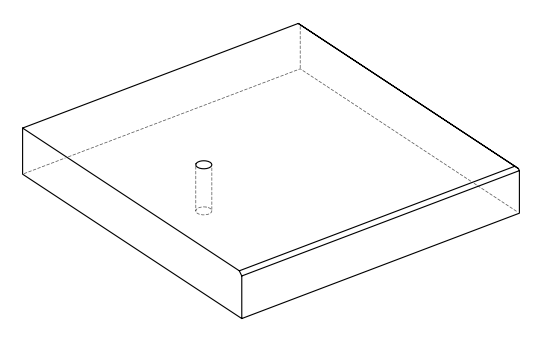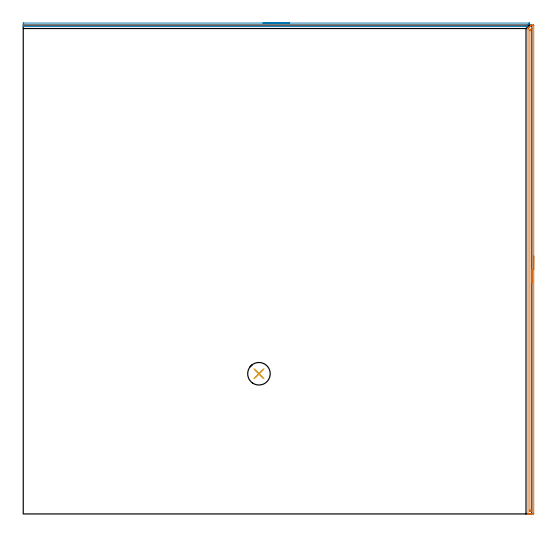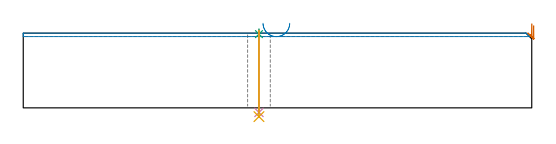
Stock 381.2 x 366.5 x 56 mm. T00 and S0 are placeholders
(PLAN: 5 operations, 3 tool changes, 9.7 min)
(1 AREA_MILL | FG_CHAMFER_SURFACE | UGT0205_001 | 6.02 min | 3387 mm3)
(2 AREA_MILL_1 | FG_CHAMFER_SURFACE_1 | UGT0205_001 | 3.18 min | 1278 mm3)
(3 SPOT_DRILL | STEP1HOLE | NXT0321_9005460120000 | 0.03 min | 4 mm3)
(4 DRILL_THROUGH_HOLE_INTO_CENTER | STEP1HOLE | NXT0301_077 | 0.25 min | 4919 mm3)
(5 DRILL_TO_ENLARGE_THROUGH_HOLE | STEP1HOLE | UGT0301_292 | 0.26 min | 7618 mm3)
(TOOL UGT0205_001 | Chamfer Mill 20 x 3 x 45 deg. | D20 FL50 Z2)
(TOOL NXT0321_9005460120000 | NC Spot Drill, 142deg, 12mm, Carbide, Uncoated | D12 PA142 FL30 Z2)
(TOOL NXT0301_077 | Carbide Drill 10.6mm [860.1-1060-053A1-MM 2214] | D10.6 PA140 FL71 Z2)
(TOOL UGT0301_292 | Twist Drill 16.9 mm | D16.9 PA118 FL120 Z2)
(OP 1 AREA_MILL)
G17 G21 G94 G90
T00 M6
G54
G17 G0 G90 X382.7 Y193.25 S1061 M3
G43 Z66. H0
Z61.7
G94 G1 Y193.212 Z60.828 F250.
Y193.098 Z59.963
Y192.909 Z59.112
Y192.647 Z58.28
Y192.313 Z57.474
Y191.91 Z56.7
Y191.442 Z55.964
Y190.91 Z55.272
Y190.321 Z54.629
Y189.678 Z54.04
Y188.986 Z53.508
Y188.25 Z53.04
Y187.476 Z52.637
Y186.67 Z52.303
Y185.838 Z52.041
Y184.986 Z51.852
Y184.122 Z51.738
Y183.25 Z51.7
X382.699 Y0.614 Z51.701
X382.696 Y0.216
X382.691 Y0.01 Z51.704
X382.305 Y0. Z52.09
X382.031 Z52.364
X381.427 Z52.967
X380.88 Z53.517
X380.55 Z53.846
X380.002 Z54.394
X379.673 Z54.722
X378.697 Z55.703
X378.546 Y0.002 Z55.846
X378.402 Y0.01 Z55.988
X378.4 Y0.168 Z56.
Y363.207
X378.402 Y363.895 Z55.988
X378.589 Y364.089 Z55.811
X378.795 Y364.296 Z55.603
X378.896 Y364.397 Z55.502
X379.234 Y364.735 Z55.164
X379.343 Y364.844 Z55.056
X379.492 Y364.993 Z54.907
X379.673 Y365.174 Z54.725
X379.789 Y365.29 Z54.608
X380.385 Y365.886 Z54.014
X380.55 Y366.051 Z53.847
X380.997 Y366.496 Z53.402
X381.017 Y366.5 Z53.382
X381.427 Z52.971
X381.483 Z52.916
X382.305 Z52.09
X382.634 Z51.762
X382.691 Y366.497 Z51.705
X382.697 Y366.332 Z51.703
X382.7 Y366.131 Z51.7
Y183.25
X381.286 Z53.114
X381.285 Y2.545 Z53.115
X381.284 Y2.4 Z53.116
X381.279 Y2.035 Z53.121
X380.934 Y2.009 Z53.466
X380.55 Y2.003 Z53.85
X380.066 Y2. Z54.334
X379.885 Y2.002 Z54.515
X379.854 Y2.005 Z54.546
X379.826 Y2.009 Z54.574
X379.821 Y2.048 Z54.579
X379.816 Y2.255 Z54.584
X379.815 Y2.4 Z54.585
X379.814 Y3.149 Z54.586
X379.815 Y362.169 Z54.585
X379.816 Y362.313 Z54.584
X379.821 Y362.687 Z54.579
X379.827 Y362.865 Z54.573
X379.916 Y362.959 Z54.484
X380.157 Y363.206 Z54.243
X381.12 Y364.168 Z53.28
X381.244 Y364.286 Z53.156
X381.271 Y364.31 Z53.129
X381.279 Y364.251 Z53.121
X381.283 Y364.1 Z53.117
X381.285 Y363.916 Z53.115
X381.286 Y183.25 Z53.114
Y182.378 Z53.152
Y181.514 Z53.266
Y180.662 Z53.455
Y179.83 Z53.717
Y179.024 Z54.051
Y178.25 Z54.454
Y177.514 Z54.923
Y176.822 Z55.454
Y176.179 Z56.043
Y175.59 Z56.686
Y175.058 Z57.378
Y174.59 Z58.114
Y174.187 Z58.888
Y173.853 Z59.694
Y173.591 Z60.526
Y173.402 Z61.378
Y173.288 Z62.243
Y173.25 Z63.114
G0 Z66.
M5
M2
(OP 2 AREA_MILL_1)
G17 G21 G94 G90
T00 M6
G54
G17 G0 G90 X179.75 Y368. S1061 M3
G43 Z66. H0
Z63.4
G94 G1 X179.788 Z62.528 F250.
X179.902 Z61.663
X180.091 Z60.812
X180.353 Z59.98
X180.687 Z59.174
X181.09 Z58.4
X181.559 Z57.664
X182.09 Z56.972
X182.679 Z56.329
X183.322 Z55.74
X184.014 Z55.208
X184.75 Z54.74
X185.524 Z54.337
X186.33 Z54.003
X187.162 Z53.741
X188.014 Z53.552
X188.878 Z53.438
X189.75 Z53.4
X379.466
X379.483 Y367.994 Z53.404
X379.466 Y367.97 Z53.428
X379.384 Y367.883 Z53.515
X379.355 Y367.854 Z53.545
X378.829 Y367.329 Z54.071
X378.641 Y367.14 Z54.257
X377.992 Y366.492 Z54.908
X377.762 Y366.26 Z55.136
X377.166 Y365.666 Z55.734
X377.082 Y365.581 Z55.817
X376.906 Y365.403 Z55.989
X376.188 Y365.4 Z56.
X0.183
X0.01 Y365.402 Z55.989
X0.003 Y365.569 Z55.824
X0. Y365.744 Z55.656
Y365.982 Z55.418
Y366.7 Z54.695
X0.001 Y367.937 Z53.46
X0.003 Y367.991 Z53.405
X0.397 Y368. Z53.4
X189.75
X190.622 Z53.438
X191.487 Z53.552
X192.338 Z53.741
X193.17 Z54.003
X193.976 Z54.337
X194.75 Z54.74
X195.486 Z55.208
X196.178 Z55.74
X196.821 Z56.329
X197.411 Z56.972
X197.942 Z57.664
X198.41 Z58.4
X198.813 Z59.174
X199.147 Z59.98
X199.409 Z60.812
X199.598 Z61.663
X199.712 Z62.528
X199.75 Z63.4
G0 Z66.
M5
M2
(OP 3 SPOT_DRILL)
G17 G21 G94 G90
T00 M6
G54
G17 G0 G90 X176.7 Y105.1 S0 M3
G43 Z66. H0
G94 G81 G98 Z55.273 F250. R59.
G80
M5
M2
(OP 4 DRILL_THROUGH_HOLE_INTO_CENTER)
G17 G21 G94 G90
T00 M6
G54
G17 G0 G90 X176.7 Y105.1 S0 M3
G43 Z66. H1
G94 G73 G98 Z-3.429 F250. Q9.905 R58.
G80
M5
M2
(OP 5 DRILL_TO_ENLARGE_THROUGH_HOLE)
G17 G21 G94 G90
T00 M6
G54
G17 G0 G90 X176.7 Y105.1 S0 M3
G43 Z66. H0
G94 G73 G98 Z-6.577 F250. Q15.644 R58.
G80
M5
M2
